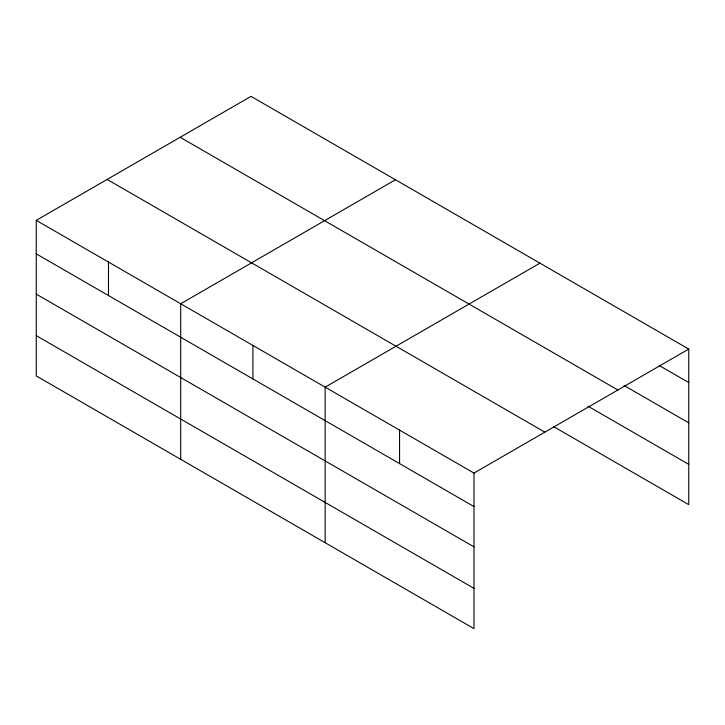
<?xml version="1.0" encoding="UTF-8"?>
<svg xmlns="http://www.w3.org/2000/svg" width="725" height="725" viewBox="0 0 725 725"><rect width="100%" height="100%" fill="white"/><g stroke="black" fill="none" stroke-linecap="round" stroke-linejoin="round"><path stroke-width="1.09" d="M473.978 546.849L473.978 473.072L36.25 220.355L36.25 375.922L473.978 628.638L473.978 546.849L36.25 294.123M36.25 220.355L251.022 96.362L688.75 349.078L688.75 504.645L553.628 426.635M395.469 179.755L180.697 303.757L180.697 459.315M539.926 263.157L325.153 387.15L325.153 542.717M473.978 473.072L688.75 349.078M659.378 365.608L688.75 382.564M624.125 385.537L688.75 422.847M180.144 137.279L617.872 389.996M587.903 406.136L688.75 464.353M107.128 179.438L544.856 432.154M36.25 253.841L473.978 506.558M36.25 335.639L473.978 588.356M399.566 430.115L399.566 463.601M252.925 345.453L252.925 378.939M108.478 262.051L108.478 295.537"/></g></svg>
